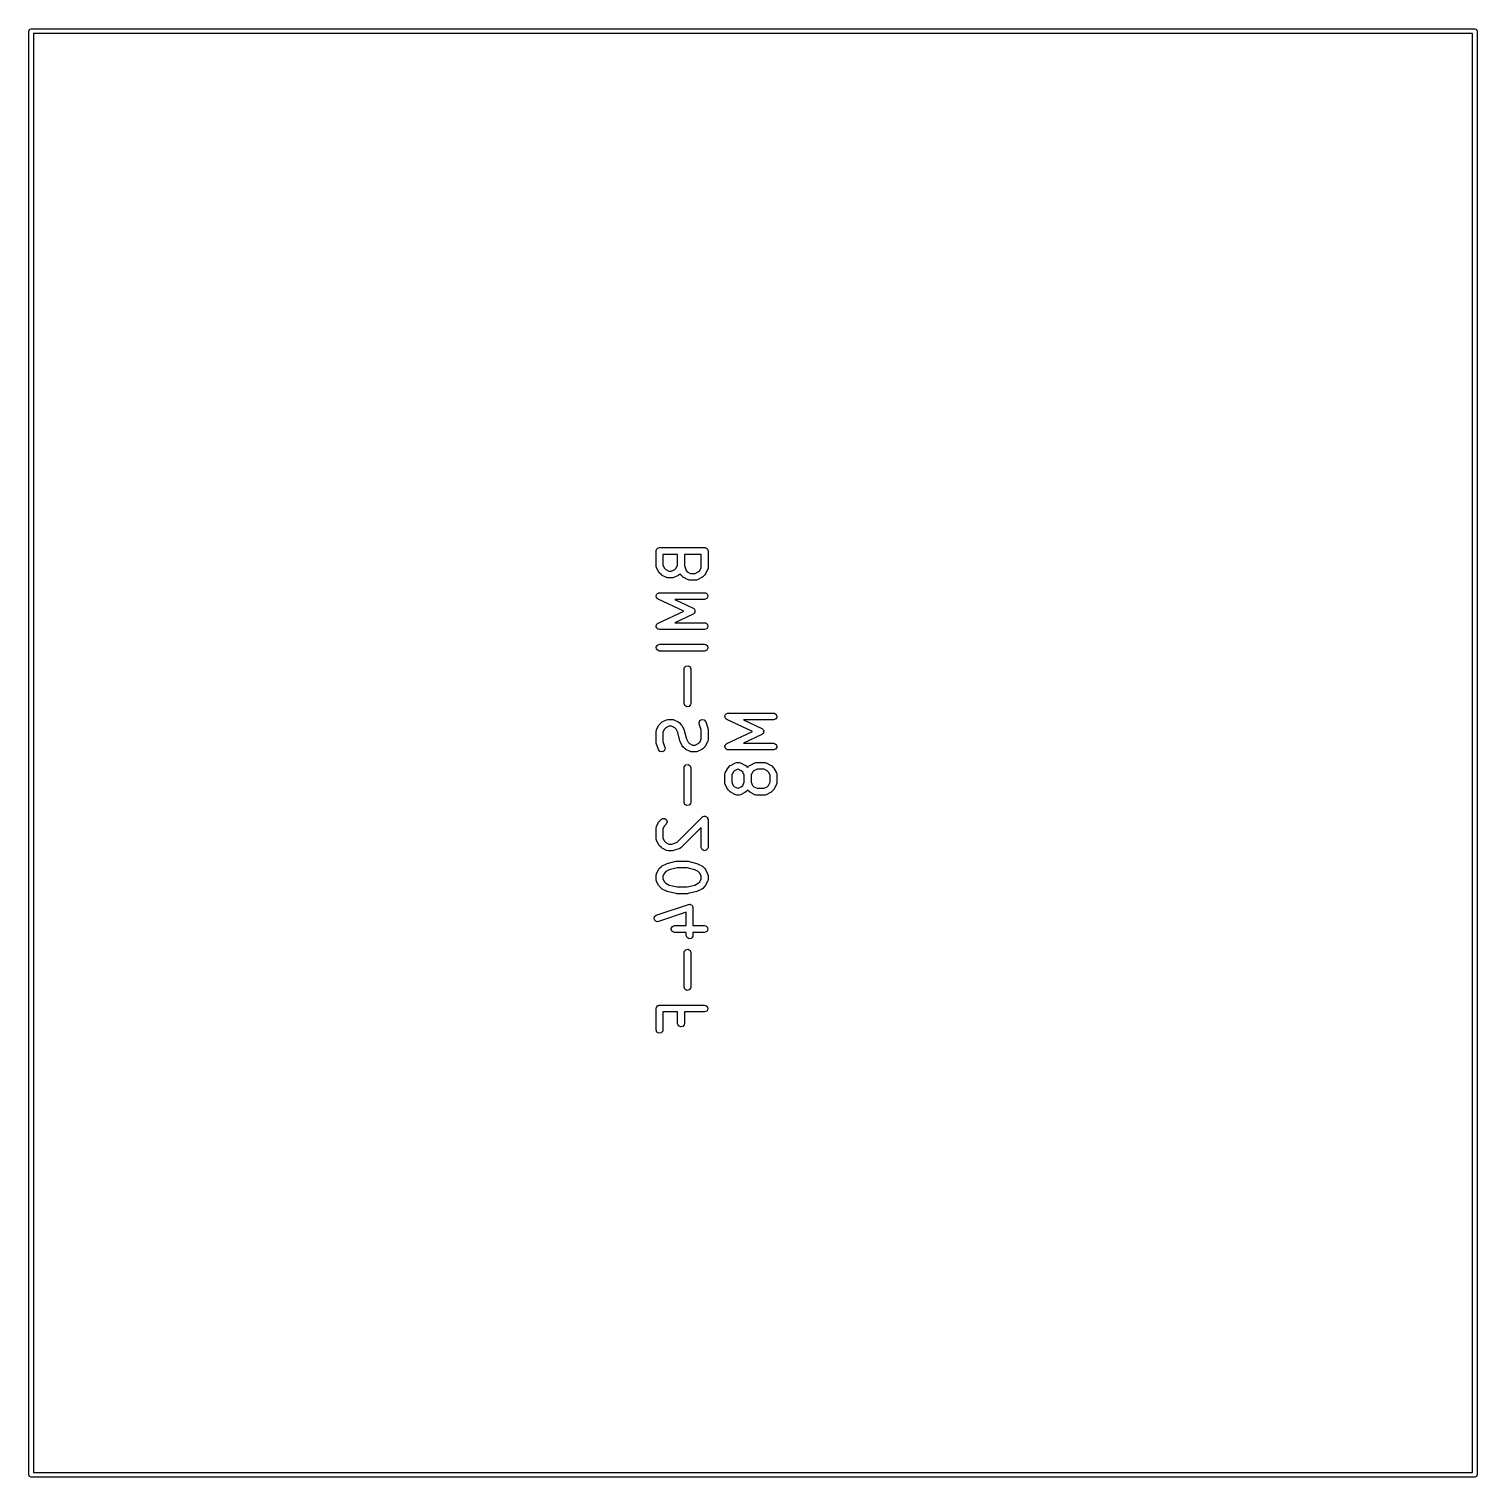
# Model space of a CAD drawing. Extents: x 1.66 to 3.38, y 0.29 to 2.87.
# Drawn here: x 1.899 to 3.162, y 0.295 to 1.558 of the extents above; entities that cross this region are included whole.
import ezdxf

# ---------------------------------------------------------------- set-up
doc = ezdxf.new("R2010")
doc.units = 0
doc.header["$MEASUREMENT"] = 0
doc.layers.add('BLACK', color=7, linetype='CONTINUOUS')

msp = doc.modelspace()

# ---------------------------------------------------------------- linework, layer by layer
at = {"layer": 'BLACK', "linetype": 'CONTINUOUS'}
for p, q in [((1.89861, 1.55642), (1.89919, 1.55781)), ((1.89861, 0.296579), (1.89861, 1.55642)), ((1.89919, 1.55781), (1.90058, 1.55839)), ((1.90058, 1.55839), (3.16042, 1.55839)), ((1.90255, 1.55445), (1.90255, 0.298547)), ((3.15845, 1.55445), (1.90255, 1.55445)), ((3.15845, 0.298547), (3.15845, 1.55445)), ((3.16042, 1.55839), (3.16181, 1.55781)), ((3.16181, 1.55781), (3.16239, 1.55642)), ((3.16239, 1.55642), (3.16239, 0.296579)), ((2.44596, 1.10283), (2.44603, 1.10321)), ((2.44596, 1.08971), (2.44596, 1.10283)), ((2.446, 1.10334), (2.44607, 1.10346)), ((2.44603, 1.10321), (2.446, 1.10334)), ((2.44607, 1.10346), (2.44614, 1.10384)), ((2.44614, 1.10384), (2.44663, 1.10443)), ((2.44663, 1.10443), (2.44701, 1.10509)), ((2.44701, 1.10509), (2.44726, 1.10518)), ((2.44726, 1.10518), (2.44744, 1.10539)), ((2.44744, 1.10539), (2.44819, 1.10552)), ((2.44819, 1.10552), (2.44891, 1.10578)), ((2.44891, 1.10578), (2.48828, 1.10578)), ((2.45187, 1.09988), (2.45187, 1.0904)), ((2.46471, 1.09988), (2.45187, 1.09988)), ((2.46471, 1.0904), (2.46471, 1.09988)), ((2.47061, 1.09988), (2.47061, 1.09019)), ((2.48533, 1.09988), (2.47061, 1.09988)), ((2.48533, 1.08853), (2.48533, 1.09988)), ((2.48828, 1.10578), (2.48867, 1.10572)), ((2.48867, 1.10572), (2.4888, 1.10574)), ((2.4888, 1.10574), (2.48891, 1.10567)), ((2.48891, 1.10567), (2.48929, 1.10561)), ((2.48929, 1.10561), (2.48988, 1.10511)), ((2.48988, 1.10511), (2.49054, 1.10473)), ((2.49054, 1.10473), (2.49064, 1.10448)), ((2.49064, 1.10448), (2.49084, 1.10431)), ((2.49084, 1.10431), (2.49097, 1.10355)), ((2.49097, 1.10355), (2.49124, 1.10283)), ((2.49124, 1.10283), (2.49124, 1.08783)), ((2.44602, 1.08954), (2.44596, 1.08971)), ((2.44598, 1.08937), (2.44602, 1.08954)), ((2.44627, 1.08839), (2.44598, 1.08937)), ((2.44815, 1.08464), (2.44627, 1.08839)), ((2.45187, 1.0904), (2.45321, 1.08771)), ((2.45321, 1.08771), (2.45441, 1.08651)), ((2.46216, 1.08651), (2.46336, 1.08771)), ((2.46336, 1.08771), (2.46471, 1.0904)), ((2.47061, 1.09019), (2.47212, 1.08568)), ((2.48398, 1.08583), (2.48533, 1.08853)), ((2.49124, 1.08783), (2.49106, 1.08682)), ((2.44819, 1.08459), (2.44815, 1.08464)), ((2.4487, 1.08387), (2.44819, 1.08459)), ((2.45057, 1.082), (2.4487, 1.08387)), ((2.45063, 1.08197), (2.45057, 1.082)), ((2.45134, 1.08144), (2.45063, 1.08197)), ((2.45509, 1.07957), (2.45134, 1.08144)), ((2.45441, 1.08651), (2.45711, 1.08516)), ((2.45527, 1.07955), (2.45509, 1.07957)), ((2.4554, 1.07943), (2.45527, 1.07955)), ((2.45641, 1.07926), (2.4554, 1.07943)), ((2.46016, 1.07926), (2.45641, 1.07926)), ((2.45711, 1.08516), (2.45946, 1.08516)), ((2.45946, 1.08516), (2.46216, 1.08651)), ((2.46033, 1.07932), (2.46016, 1.07926)), ((2.4605, 1.07928), (2.46033, 1.07932)), ((2.46148, 1.07957), (2.4605, 1.07928)), ((2.46523, 1.08144), (2.46148, 1.07957)), ((2.46528, 1.08149), (2.46523, 1.08144)), ((2.466, 1.082), (2.46528, 1.08149)), ((2.46686, 1.08285), (2.466, 1.082)), ((2.46686, 1.08284), (2.46686, 1.08285)), ((2.46745, 1.082), (2.46686, 1.08284)), ((2.46932, 1.08012), (2.46745, 1.082)), ((2.46938, 1.08009), (2.46932, 1.08012)), ((2.47009, 1.07957), (2.46938, 1.08009)), ((2.47384, 1.07769), (2.47009, 1.07957)), ((2.47212, 1.08568), (2.47316, 1.08464)), ((2.47316, 1.08464), (2.47586, 1.08329)), ((2.47401, 1.07767), (2.47384, 1.07769)), ((2.47415, 1.07756), (2.47401, 1.07767)), ((2.47516, 1.07738), (2.47415, 1.07756)), ((2.48078, 1.07738), (2.47516, 1.07738)), ((2.47586, 1.08329), (2.48009, 1.08329)), ((2.48009, 1.08329), (2.48278, 1.08464)), ((2.48095, 1.07744), (2.48078, 1.07738)), ((2.48112, 1.0774), (2.48095, 1.07744)), ((2.4821, 1.07769), (2.48112, 1.0774)), ((2.48585, 1.07957), (2.4821, 1.07769)), ((2.48278, 1.08464), (2.48398, 1.08583)), ((2.4859, 1.07961), (2.48585, 1.07957)), ((2.48662, 1.08012), (2.4859, 1.07961)), ((2.4885, 1.082), (2.48662, 1.08012)), ((2.48852, 1.08205), (2.4885, 1.082)), ((2.48905, 1.08276), (2.48852, 1.08205)), ((2.49092, 1.08651), (2.48905, 1.08276)), ((2.49094, 1.08669), (2.49092, 1.08651)), ((2.49106, 1.08682), (2.49094, 1.08669)), ((2.44597, 1.0632), (2.44607, 1.06359)), ((2.44624, 1.06262), (2.44597, 1.0632)), ((2.446, 1.06397), (2.44633, 1.06453)), ((2.44607, 1.06359), (2.446, 1.06397)), ((2.44636, 1.06198), (2.44624, 1.06262)), ((2.44633, 1.06453), (2.44649, 1.06516)), ((2.44666, 1.06173), (2.44636, 1.06198)), ((2.44649, 1.06516), (2.44682, 1.06538)), ((2.44682, 1.06137), (2.44666, 1.06173)), ((2.44682, 1.06538), (2.44701, 1.06572)), ((2.44701, 1.06572), (2.44762, 1.06594)), ((2.44762, 1.06594), (2.44815, 1.06631)), ((2.44815, 1.06631), (2.44854, 1.06628)), ((2.44854, 1.06628), (2.44891, 1.06641)), ((2.44891, 1.06641), (2.48828, 1.06641)), ((2.48828, 1.06641), (2.48929, 1.06624)), ((2.48929, 1.06624), (2.49084, 1.06494)), ((2.49119, 1.06295), (2.49018, 1.0612)), ((2.49084, 1.06494), (2.49119, 1.06295)), ((2.44766, 1.06079), (2.44682, 1.06137)), ((2.47005, 1.05034), (2.44766, 1.06079)), ((2.44766, 1.03989), (2.47005, 1.05034)), ((2.48828, 1.06051), (2.46222, 1.06051)), ((2.46222, 1.06051), (2.47828, 1.05301)), ((2.47828, 1.05301), (2.4786, 1.05279)), ((2.4786, 1.05279), (2.47873, 1.05276)), ((2.47873, 1.05276), (2.4788, 1.05265)), ((2.4788, 1.05265), (2.47912, 1.05242)), ((2.47912, 1.05242), (2.47945, 1.05173)), ((2.47945, 1.05173), (2.47989, 1.0511)), ((2.47971, 1.04909), (2.47952, 1.0489)), ((2.47978, 1.04985), (2.47971, 1.04909)), ((2.47998, 1.05059), (2.47978, 1.04985)), ((2.47989, 1.0511), (2.47986, 1.05084)), ((2.47986, 1.05084), (2.47998, 1.05059)), ((2.49018, 1.0612), (2.48828, 1.06051)), ((2.446, 1.03773), (2.4462, 1.03807)), ((2.44612, 1.03709), (2.446, 1.03773)), ((2.44606, 1.03645), (2.44612, 1.03709)), ((2.44629, 1.03613), (2.44606, 1.03645)), ((2.4462, 1.03807), (2.44624, 1.03846)), ((2.44624, 1.03846), (2.44669, 1.03892)), ((2.44669, 1.03892), (2.44701, 1.03948)), ((2.44701, 1.03948), (2.44739, 1.03961)), ((2.44739, 1.03961), (2.44766, 1.03989)), ((2.47828, 1.04766), (2.46222, 1.04017)), ((2.46222, 1.04017), (2.48828, 1.04017)), ((2.47882, 1.0482), (2.47828, 1.04766)), ((2.47945, 1.04864), (2.47882, 1.0482)), ((2.47952, 1.0489), (2.47945, 1.04864)), ((2.48828, 1.04017), (2.48929, 1.03999)), ((2.48929, 1.03999), (2.49084, 1.03869)), ((2.49119, 1.0367), (2.49018, 1.03495)), ((2.49084, 1.03869), (2.49119, 1.0367)), ((2.44636, 1.03574), (2.44629, 1.03613)), ((2.44685, 1.03532), (2.44636, 1.03574)), ((2.44722, 1.03479), (2.44685, 1.03532)), ((2.4476, 1.03469), (2.44722, 1.03479)), ((2.4479, 1.03444), (2.4476, 1.03469)), ((2.44891, 1.03426), (2.4479, 1.03444)), ((2.48828, 1.03426), (2.44891, 1.03426)), ((2.49018, 1.03495), (2.48828, 1.03426)), ((2.446, 1.01898), (2.44701, 1.02073)), ((2.44636, 1.01699), (2.446, 1.01898)), ((2.4479, 1.01569), (2.44636, 1.01699)), ((2.44701, 1.02073), (2.44891, 1.02142)), ((2.44891, 1.01551), (2.4479, 1.01569)), ((2.44891, 1.02142), (2.48828, 1.02142)), ((2.48828, 1.01551), (2.44891, 1.01551)), ((2.48828, 1.02142), (2.48929, 1.02124)), ((2.49018, 1.0162), (2.48828, 1.01551)), ((2.48929, 1.02124), (2.49084, 1.01994)), ((2.49119, 1.01795), (2.49018, 1.0162)), ((2.49084, 1.01994), (2.49119, 1.01795)), ((2.47033, 0.999719), (2.47051, 1.00073)), ((2.47033, 0.969723), (2.47033, 0.999719)), ((2.47051, 1.00073), (2.47181, 1.00228)), ((2.47181, 1.00228), (2.4738, 1.00263)), ((2.4738, 1.00263), (2.47555, 1.00162)), ((2.47555, 1.00162), (2.47624, 0.999719)), ((2.47624, 0.999719), (2.47624, 0.969723)), ((2.47102, 0.967825), (2.47033, 0.969723)), ((2.47277, 0.966815), (2.47102, 0.967825)), ((2.47476, 0.967165), (2.47277, 0.966815)), ((2.47606, 0.968713), (2.47476, 0.967165)), ((2.47624, 0.969723), (2.47606, 0.968713)), ((2.50685, 0.960291), (2.50704, 0.960633)), ((2.50704, 0.960633), (2.50765, 0.960854)), ((2.50765, 0.960854), (2.50818, 0.961223)), ((2.50818, 0.961223), (2.50857, 0.961189)), ((2.50857, 0.961189), (2.50894, 0.961324)), ((2.50894, 0.961324), (2.54831, 0.961324)), ((2.54831, 0.961324), (2.54932, 0.961146)), ((2.54932, 0.961146), (2.55087, 0.959847)), ((2.44627, 0.946671), (2.44815, 0.950421)), ((2.44815, 0.950421), (2.44867, 0.95113)), ((2.44867, 0.95113), (2.4487, 0.951188)), ((2.4487, 0.951188), (2.45057, 0.953063)), ((2.45057, 0.953063), (2.4513, 0.953569)), ((2.4513, 0.953569), (2.45134, 0.953616)), ((2.45134, 0.953616), (2.45509, 0.955491)), ((2.45441, 0.948548), (2.45321, 0.947351)), ((2.45711, 0.949897), (2.45441, 0.948548)), ((2.45509, 0.955491), (2.45607, 0.955783)), ((2.45607, 0.955783), (2.45625, 0.955742)), ((2.45625, 0.955742), (2.45641, 0.955802)), ((2.45641, 0.955802), (2.46016, 0.955802)), ((2.45946, 0.949897), (2.45711, 0.949897)), ((2.46216, 0.948548), (2.45946, 0.949897)), ((2.46016, 0.955802), (2.46117, 0.955624)), ((2.46117, 0.955624), (2.46131, 0.955511)), ((2.46131, 0.955511), (2.46148, 0.955491)), ((2.46148, 0.955491), (2.46523, 0.953616)), ((2.46336, 0.947351), (2.46216, 0.948548)), ((2.46523, 0.953616), (2.46594, 0.95309)), ((2.46594, 0.95309), (2.466, 0.953063)), ((2.466, 0.953063), (2.46787, 0.951188)), ((2.46787, 0.951188), (2.46838, 0.950465)), ((2.46838, 0.950465), (2.46843, 0.950421)), ((2.46843, 0.950421), (2.4703, 0.946671)), ((2.48346, 0.95293), (2.4842, 0.954809)), ((2.48361, 0.951916), (2.48346, 0.95293)), ((2.48533, 0.946746), (2.48361, 0.951916)), ((2.4842, 0.954809), (2.48597, 0.95577)), ((2.48597, 0.95577), (2.48795, 0.955365)), ((2.48795, 0.955365), (2.48921, 0.953783)), ((2.48921, 0.953783), (2.49108, 0.948159)), ((2.49108, 0.948159), (2.49121, 0.947286)), ((2.506, 0.958114), (2.5061, 0.958495)), ((2.50627, 0.95753), (2.506, 0.958114)), ((2.50603, 0.958884), (2.50635, 0.959442)), ((2.5061, 0.958495), (2.50603, 0.958884)), ((2.50638, 0.956895), (2.50627, 0.95753)), ((2.50635, 0.959442), (2.50652, 0.960065)), ((2.50669, 0.956641), (2.50638, 0.956895)), ((2.50652, 0.960065), (2.50685, 0.960291)), ((2.50685, 0.956284), (2.50669, 0.956641)), ((2.50769, 0.955695), (2.50685, 0.956284)), ((2.53008, 0.945248), (2.50769, 0.955695)), ((2.54831, 0.955418), (2.52225, 0.955418)), ((2.52225, 0.955418), (2.53831, 0.947923)), ((2.53831, 0.947923), (2.53863, 0.947701)), ((2.55021, 0.956109), (2.54831, 0.955418)), ((2.55122, 0.957858), (2.55021, 0.956109)), ((2.55087, 0.959847), (2.55122, 0.957858)), ((2.44596, 0.945351), (2.44614, 0.94636)), ((2.44596, 0.935977), (2.44596, 0.945351)), ((2.44598, 0.935916), (2.44596, 0.935977)), ((2.44611, 0.935043), (2.44598, 0.935916)), ((2.44614, 0.94636), (2.44625, 0.946496)), ((2.44625, 0.946496), (2.44627, 0.946671)), ((2.45321, 0.947351), (2.45187, 0.944653)), ((2.45187, 0.944653), (2.45187, 0.936456)), ((2.45187, 0.936456), (2.45359, 0.931286)), ((2.46487, 0.94432), (2.46336, 0.947351)), ((2.46667, 0.937135), (2.46487, 0.94432)), ((2.46675, 0.937019), (2.46667, 0.937135)), ((2.46689, 0.936531), (2.46675, 0.937019)), ((2.46877, 0.932781), (2.46689, 0.936531)), ((2.4703, 0.946671), (2.47045, 0.946183)), ((2.47045, 0.946183), (2.47052, 0.946067)), ((2.47052, 0.946067), (2.47232, 0.938882)), ((2.47232, 0.938882), (2.47384, 0.935851)), ((2.47384, 0.935851), (2.47503, 0.934654)), ((2.48278, 0.934654), (2.48398, 0.935851)), ((2.48398, 0.935851), (2.48533, 0.938549)), ((2.48533, 0.938549), (2.48533, 0.946746)), ((2.49092, 0.936531), (2.48905, 0.932781)), ((2.49094, 0.936706), (2.49092, 0.936531)), ((2.49106, 0.936842), (2.49094, 0.936706)), ((2.49124, 0.937851), (2.49106, 0.936842)), ((2.49121, 0.947286), (2.49124, 0.947225)), ((2.49124, 0.947225), (2.49124, 0.937851)), ((2.50769, 0.9348), (2.53008, 0.945248)), ((2.53831, 0.942572), (2.52225, 0.935077)), ((2.53885, 0.943114), (2.53831, 0.942572)), ((2.53863, 0.947701), (2.53875, 0.947667)), ((2.53875, 0.947667), (2.53883, 0.947559)), ((2.53883, 0.947559), (2.53915, 0.947335)), ((2.53948, 0.943553), (2.53885, 0.943114)), ((2.53915, 0.947335), (2.53947, 0.94664)), ((2.53947, 0.94664), (2.53991, 0.946013)), ((2.53955, 0.943811), (2.53948, 0.943553)), ((2.53974, 0.944001), (2.53955, 0.943811)), ((2.5398, 0.944764), (2.53974, 0.944001)), ((2.54, 0.945504), (2.5398, 0.944764)), ((2.53991, 0.946013), (2.53989, 0.945746)), ((2.53989, 0.945746), (2.54, 0.945504)), ((2.44799, 0.929419), (2.44611, 0.935043)), ((2.44924, 0.927837), (2.44799, 0.929419)), ((2.45122, 0.927432), (2.44924, 0.927837)), ((2.453, 0.928393), (2.45122, 0.927432)), ((2.45374, 0.930272), (2.453, 0.928393)), ((2.45359, 0.931286), (2.45374, 0.930272)), ((2.46882, 0.932737), (2.46877, 0.932781)), ((2.46932, 0.932014), (2.46882, 0.932737)), ((2.4712, 0.930139), (2.46932, 0.932014)), ((2.47125, 0.930112), (2.4712, 0.930139)), ((2.47196, 0.929586), (2.47125, 0.930112)), ((2.47571, 0.927711), (2.47196, 0.929586)), ((2.47503, 0.934654), (2.47773, 0.933305)), ((2.47589, 0.927691), (2.47571, 0.927711)), ((2.47602, 0.927578), (2.47589, 0.927691)), ((2.47703, 0.9274), (2.47602, 0.927578)), ((2.48078, 0.9274), (2.47703, 0.9274)), ((2.47773, 0.933305), (2.48009, 0.933305)), ((2.48009, 0.933305), (2.48278, 0.934654)), ((2.48095, 0.92746), (2.48078, 0.9274)), ((2.48112, 0.927419), (2.48095, 0.92746)), ((2.4821, 0.927711), (2.48112, 0.927419)), ((2.48585, 0.929586), (2.4821, 0.927711)), ((2.4859, 0.929633), (2.48585, 0.929586)), ((2.48662, 0.930139), (2.4859, 0.929633)), ((2.4885, 0.932014), (2.48662, 0.930139)), ((2.48852, 0.932072), (2.4885, 0.932014)), ((2.48905, 0.932781), (2.48852, 0.932072)), ((2.50603, 0.932637), (2.50623, 0.932979)), ((2.50614, 0.932002), (2.50603, 0.932637)), ((2.50609, 0.931359), (2.50614, 0.932002)), ((2.50631, 0.931036), (2.50609, 0.931359)), ((2.50623, 0.932979), (2.50626, 0.933371)), ((2.50626, 0.933371), (2.50672, 0.933828)), ((2.50638, 0.930648), (2.50631, 0.931036)), ((2.50688, 0.930233), (2.50638, 0.930648)), ((2.50672, 0.933828), (2.50704, 0.934386)), ((2.50725, 0.929705), (2.50688, 0.930233)), ((2.50704, 0.934386), (2.50741, 0.934521)), ((2.50763, 0.929603), (2.50725, 0.929705)), ((2.50741, 0.934521), (2.50769, 0.9348)), ((2.50793, 0.92935), (2.50763, 0.929603)), ((2.50894, 0.929172), (2.50793, 0.92935)), ((2.54831, 0.929172), (2.50894, 0.929172)), ((2.52225, 0.935077), (2.54831, 0.935077)), ((2.54831, 0.935077), (2.54932, 0.934899)), ((2.55021, 0.929862), (2.54831, 0.929172)), ((2.54932, 0.934899), (2.55087, 0.933601)), ((2.55122, 0.931612), (2.55021, 0.929862)), ((2.55087, 0.933601), (2.55122, 0.931612)), ((2.47033, 0.91348), (2.47051, 0.914489)), ((2.47033, 0.883483), (2.47033, 0.91348)), ((2.47051, 0.914489), (2.47181, 0.916037)), ((2.47181, 0.916037), (2.4738, 0.916387)), ((2.4738, 0.916387), (2.47555, 0.915378)), ((2.47555, 0.915378), (2.47624, 0.91348)), ((2.47624, 0.91348), (2.47624, 0.883483)), ((2.5063, 0.909073), (2.50817, 0.912822)), ((2.50817, 0.912822), (2.5087, 0.913531)), ((2.5087, 0.913531), (2.50873, 0.91359)), ((2.50873, 0.91359), (2.5106, 0.915465)), ((2.5106, 0.915465), (2.51132, 0.915971)), ((2.51132, 0.915971), (2.51137, 0.916018)), ((2.51137, 0.916018), (2.51512, 0.917892)), ((2.51444, 0.91095), (2.51324, 0.909753)), ((2.51714, 0.912299), (2.51444, 0.91095)), ((2.51512, 0.917892), (2.5161, 0.918185)), ((2.5161, 0.918185), (2.51627, 0.918144)), ((2.51627, 0.918144), (2.51644, 0.918204)), ((2.51644, 0.918204), (2.51831, 0.918204)), ((2.51762, 0.912299), (2.51714, 0.912299)), ((2.52031, 0.91095), (2.51762, 0.912299)), ((2.51831, 0.918204), (2.51932, 0.918026)), ((2.51932, 0.918026), (2.51946, 0.917913)), ((2.51946, 0.917913), (2.51963, 0.917892)), ((2.51963, 0.917892), (2.52338, 0.916018)), ((2.52151, 0.909753), (2.52031, 0.91095)), ((2.52338, 0.916018), (2.52409, 0.915492)), ((2.52409, 0.915492), (2.52415, 0.915465)), ((2.52415, 0.915465), (2.52581, 0.913803)), ((2.52581, 0.913803), (2.52747, 0.915465)), ((2.52747, 0.915465), (2.5282, 0.915971)), ((2.5282, 0.915971), (2.52824, 0.916018)), ((2.52824, 0.916018), (2.53199, 0.917892)), ((2.53131, 0.91095), (2.53011, 0.909753)), ((2.53401, 0.912299), (2.53131, 0.91095)), ((2.53199, 0.917892), (2.53297, 0.918185)), ((2.53297, 0.918185), (2.53315, 0.918144)), ((2.53315, 0.918144), (2.53331, 0.918204)), ((2.53331, 0.918204), (2.54081, 0.918204)), ((2.54011, 0.912299), (2.53401, 0.912299)), ((2.54281, 0.91095), (2.54011, 0.912299)), ((2.54081, 0.918204), (2.54182, 0.918026)), ((2.54182, 0.918026), (2.54196, 0.917913)), ((2.54196, 0.917913), (2.54213, 0.917892)), ((2.54213, 0.917892), (2.54588, 0.916018)), ((2.54401, 0.909753), (2.54281, 0.91095)), ((2.54588, 0.916018), (2.54659, 0.915492)), ((2.54659, 0.915492), (2.54665, 0.915465)), ((2.54665, 0.915465), (2.54852, 0.91359)), ((2.54852, 0.91359), (2.54903, 0.912867)), ((2.54903, 0.912867), (2.54908, 0.912822)), ((2.54908, 0.912822), (2.55095, 0.909073)), ((2.50599, 0.907752), (2.50617, 0.908762)), ((2.50599, 0.900253), (2.50599, 0.907752)), ((2.50605, 0.900087), (2.50599, 0.900253)), ((2.50601, 0.899916), (2.50605, 0.900087)), ((2.5063, 0.898933), (2.50601, 0.899916)), ((2.50617, 0.908762), (2.50628, 0.908897)), ((2.50628, 0.908897), (2.5063, 0.909073)), ((2.50817, 0.895183), (2.5063, 0.898933)), ((2.51324, 0.909753), (2.51189, 0.907055)), ((2.51189, 0.907055), (2.51189, 0.90095)), ((2.51189, 0.90095), (2.51324, 0.898253)), ((2.51324, 0.898253), (2.51444, 0.897056)), ((2.52031, 0.897056), (2.52151, 0.898253)), ((2.52286, 0.907055), (2.52151, 0.909753)), ((2.52151, 0.898253), (2.52286, 0.90095)), ((2.52286, 0.90095), (2.52286, 0.907055)), ((2.53011, 0.909753), (2.52877, 0.907055)), ((2.52877, 0.907055), (2.52877, 0.90095)), ((2.52877, 0.90095), (2.53011, 0.898253)), ((2.53011, 0.898253), (2.53131, 0.897056)), ((2.54281, 0.897056), (2.54401, 0.898253)), ((2.54536, 0.907055), (2.54401, 0.909753)), ((2.54401, 0.898253), (2.54536, 0.90095)), ((2.54536, 0.90095), (2.54536, 0.907055)), ((2.55095, 0.898933), (2.54908, 0.895183)), ((2.55095, 0.909073), (2.55124, 0.90809)), ((2.55097, 0.899108), (2.55095, 0.898933)), ((2.55108, 0.899243), (2.55097, 0.899108)), ((2.55126, 0.900253), (2.55108, 0.899243)), ((2.55124, 0.90809), (2.5512, 0.907918)), ((2.5512, 0.907918), (2.55126, 0.907752)), ((2.55126, 0.907752), (2.55126, 0.900253)), ((2.50822, 0.895139), (2.50817, 0.895183)), ((2.50873, 0.894416), (2.50822, 0.895139)), ((2.5106, 0.892541), (2.50873, 0.894416)), ((2.51066, 0.892514), (2.5106, 0.892541)), ((2.51137, 0.891988), (2.51066, 0.892514)), ((2.51512, 0.890113), (2.51137, 0.891988)), ((2.51444, 0.897056), (2.51714, 0.895707)), ((2.51529, 0.890093), (2.51512, 0.890113)), ((2.51543, 0.88998), (2.51529, 0.890093)), ((2.51644, 0.889801), (2.51543, 0.88998)), ((2.51831, 0.889801), (2.51644, 0.889801)), ((2.51714, 0.895707), (2.51762, 0.895707)), ((2.51762, 0.895707), (2.52031, 0.897056)), ((2.51848, 0.889862), (2.51831, 0.889801)), ((2.51865, 0.889821), (2.51848, 0.889862)), ((2.51963, 0.890113), (2.51865, 0.889821)), ((2.52338, 0.891988), (2.51963, 0.890113)), ((2.52343, 0.892035), (2.52338, 0.891988)), ((2.52415, 0.892541), (2.52343, 0.892035)), ((2.52581, 0.894203), (2.52415, 0.892541)), ((2.52747, 0.892541), (2.52581, 0.894203)), ((2.52753, 0.892514), (2.52747, 0.892541)), ((2.52824, 0.891988), (2.52753, 0.892514)), ((2.53199, 0.890113), (2.52824, 0.891988)), ((2.53131, 0.897056), (2.53401, 0.895707)), ((2.53217, 0.890093), (2.53199, 0.890113)), ((2.5323, 0.88998), (2.53217, 0.890093)), ((2.53331, 0.889801), (2.5323, 0.88998)), ((2.54081, 0.889801), (2.53331, 0.889801)), ((2.53401, 0.895707), (2.54011, 0.895707)), ((2.54011, 0.895707), (2.54281, 0.897056)), ((2.54098, 0.889862), (2.54081, 0.889801)), ((2.54115, 0.889821), (2.54098, 0.889862)), ((2.54213, 0.890113), (2.54115, 0.889821)), ((2.54588, 0.891988), (2.54213, 0.890113)), ((2.54593, 0.892035), (2.54588, 0.891988)), ((2.54665, 0.892541), (2.54593, 0.892035)), ((2.54852, 0.894416), (2.54665, 0.892541)), ((2.54855, 0.894474), (2.54852, 0.894416)), ((2.54908, 0.895183), (2.54855, 0.894474)), ((2.47102, 0.881585), (2.47033, 0.883483)), ((2.47277, 0.880575), (2.47102, 0.881585)), ((2.47476, 0.880926), (2.47277, 0.880575)), ((2.47606, 0.882473), (2.47476, 0.880926)), ((2.47624, 0.883483), (2.47606, 0.882473)), ((2.44596, 0.860986), (2.44614, 0.861996)), ((2.44596, 0.851612), (2.44596, 0.860986)), ((2.44614, 0.861996), (2.44625, 0.862131)), ((2.44625, 0.862131), (2.44627, 0.862307)), ((2.44627, 0.862307), (2.44815, 0.866056)), ((2.44815, 0.866056), (2.44867, 0.866765)), ((2.44867, 0.866765), (2.4487, 0.866824)), ((2.4487, 0.866824), (2.45057, 0.868698)), ((2.45057, 0.868698), (2.45141, 0.869286)), ((2.45141, 0.869286), (2.45343, 0.869463)), ((2.45321, 0.862987), (2.45187, 0.860289)), ((2.45187, 0.860289), (2.45187, 0.852309)), ((2.45475, 0.864522), (2.45321, 0.862987)), ((2.45343, 0.869463), (2.45508, 0.868304)), ((2.4556, 0.866353), (2.45475, 0.864522)), ((2.45508, 0.868304), (2.4556, 0.866353)), ((2.46419, 0.848569), (2.48619, 0.870573)), ((2.48533, 0.861357), (2.46787, 0.8439)), ((2.48533, 0.844113), (2.48533, 0.861357)), ((2.48619, 0.870573), (2.48672, 0.870943)), ((2.48672, 0.870943), (2.48681, 0.871042)), ((2.48681, 0.871042), (2.48688, 0.871056)), ((2.48688, 0.871056), (2.48703, 0.871161)), ((2.48703, 0.871161), (2.48792, 0.871239)), ((2.48792, 0.871239), (2.4888, 0.871393)), ((2.4888, 0.871393), (2.48891, 0.871326)), ((2.48891, 0.871326), (2.48905, 0.871337)), ((2.48905, 0.871337), (2.48977, 0.870828)), ((2.48977, 0.870828), (2.49054, 0.870383)), ((2.49054, 0.870383), (2.49059, 0.870256)), ((2.49059, 0.870256), (2.4907, 0.870179)), ((2.4907, 0.870179), (2.49093, 0.86932)), ((2.49093, 0.86932), (2.49124, 0.868485)), ((2.49124, 0.868485), (2.49124, 0.844113)), ((2.44602, 0.851446), (2.44596, 0.851612)), ((2.44598, 0.851275), (2.44602, 0.851446)), ((2.44627, 0.850292), (2.44598, 0.851275)), ((2.44815, 0.846542), (2.44627, 0.850292)), ((2.45187, 0.852309), (2.45321, 0.849612)), ((2.45321, 0.849612), (2.45441, 0.848415)), ((2.45441, 0.848415), (2.45711, 0.847066)), ((2.45711, 0.847066), (2.45968, 0.847066)), ((2.45968, 0.847066), (2.46419, 0.848569)), ((2.44819, 0.846498), (2.44815, 0.846542)), ((2.4487, 0.845775), (2.44819, 0.846498)), ((2.45057, 0.8439), (2.4487, 0.845775)), ((2.45063, 0.843873), (2.45057, 0.8439)), ((2.45134, 0.843347), (2.45063, 0.843873)), ((2.45509, 0.841472), (2.45134, 0.843347)), ((2.45527, 0.841452), (2.45509, 0.841472)), ((2.4554, 0.841339), (2.45527, 0.841452)), ((2.45641, 0.84116), (2.4554, 0.841339)), ((2.46016, 0.84116), (2.45641, 0.84116)), ((2.46022, 0.841183), (2.46016, 0.84116)), ((2.46109, 0.841312), (2.46022, 0.841183)), ((2.46672, 0.843187), (2.46109, 0.841312)), ((2.46686, 0.843296), (2.46672, 0.843187)), ((2.46703, 0.843312), (2.46686, 0.843296)), ((2.46787, 0.8439), (2.46703, 0.843312)), ((2.48602, 0.842215), (2.48533, 0.844113)), ((2.48777, 0.841205), (2.48602, 0.842215)), ((2.48976, 0.841556), (2.48777, 0.841205)), ((2.49106, 0.843103), (2.48976, 0.841556)), ((2.49124, 0.844113), (2.49106, 0.843103)), ((2.44627, 0.821062), (2.44815, 0.824811)), ((2.44815, 0.824811), (2.44867, 0.82552)), ((2.44867, 0.82552), (2.4487, 0.825579)), ((2.4487, 0.825579), (2.45057, 0.827453)), ((2.45057, 0.827453), (2.4513, 0.82796)), ((2.4513, 0.82796), (2.45134, 0.828007)), ((2.45134, 0.828007), (2.45509, 0.829881)), ((2.45321, 0.821742), (2.45187, 0.819044)), ((2.45441, 0.822939), (2.45321, 0.821742)), ((2.45744, 0.824454), (2.45441, 0.822939)), ((2.45509, 0.829881), (2.45558, 0.830027)), ((2.45558, 0.830027), (2.4557, 0.830105)), ((2.4557, 0.830105), (2.46319, 0.83198)), ((2.46427, 0.826162), (2.45744, 0.824454)), ((2.46319, 0.83198), (2.46378, 0.832021)), ((2.46378, 0.832021), (2.46391, 0.832068)), ((2.46391, 0.832068), (2.47328, 0.832068)), ((2.47292, 0.826162), (2.46427, 0.826162)), ((2.47975, 0.824454), (2.47292, 0.826162)), ((2.47328, 0.832068), (2.47386, 0.831966)), ((2.47386, 0.831966), (2.474, 0.83198)), ((2.474, 0.83198), (2.4815, 0.830105)), ((2.48278, 0.822939), (2.47975, 0.824454)), ((2.4815, 0.830105), (2.48197, 0.829897)), ((2.48197, 0.829897), (2.4821, 0.829881)), ((2.4821, 0.829881), (2.48585, 0.828007)), ((2.48398, 0.821742), (2.48278, 0.822939)), ((2.48533, 0.819044), (2.48398, 0.821742)), ((2.48585, 0.828007), (2.48656, 0.827481)), ((2.48656, 0.827481), (2.48662, 0.827453)), ((2.48662, 0.827453), (2.4885, 0.825579)), ((2.4885, 0.825579), (2.489, 0.824856)), ((2.489, 0.824856), (2.48905, 0.824811)), ((2.48905, 0.824811), (2.49092, 0.821062)), ((2.44596, 0.819741), (2.44614, 0.820751)), ((2.44596, 0.815992), (2.44596, 0.819741)), ((2.44602, 0.815826), (2.44596, 0.815992)), ((2.44598, 0.815654), (2.44602, 0.815826)), ((2.44627, 0.814671), (2.44598, 0.815654)), ((2.44614, 0.820751), (2.44625, 0.820886)), ((2.44625, 0.820886), (2.44627, 0.821062)), ((2.44815, 0.810922), (2.44627, 0.814671)), ((2.44819, 0.810877), (2.44815, 0.810922)), ((2.4487, 0.810154), (2.44819, 0.810877)), ((2.45057, 0.80828), (2.4487, 0.810154)), ((2.45187, 0.819044), (2.45187, 0.816689)), ((2.45187, 0.816689), (2.45321, 0.813991)), ((2.45321, 0.813991), (2.45441, 0.812794)), ((2.45441, 0.812794), (2.45744, 0.811279)), ((2.45744, 0.811279), (2.46427, 0.809571)), ((2.46427, 0.809571), (2.47292, 0.809571)), ((2.47292, 0.809571), (2.47975, 0.811279)), ((2.47975, 0.811279), (2.48278, 0.812794)), ((2.48278, 0.812794), (2.48398, 0.813991)), ((2.48398, 0.813991), (2.48533, 0.816689)), ((2.48533, 0.816689), (2.48533, 0.819044)), ((2.4885, 0.810154), (2.48662, 0.80828)), ((2.48852, 0.810213), (2.4885, 0.810154)), ((2.48905, 0.810922), (2.48852, 0.810213)), ((2.49092, 0.814671), (2.48905, 0.810922)), ((2.49092, 0.821062), (2.49122, 0.820079)), ((2.49094, 0.814847), (2.49092, 0.814671)), ((2.49106, 0.814982), (2.49094, 0.814847)), ((2.49124, 0.815992), (2.49106, 0.814982)), ((2.49122, 0.820079), (2.49118, 0.819907)), ((2.49118, 0.819907), (2.49124, 0.819741)), ((2.49124, 0.819741), (2.49124, 0.815992)), ((2.45063, 0.808252), (2.45057, 0.80828)), ((2.45134, 0.807726), (2.45063, 0.808252)), ((2.45509, 0.805852), (2.45134, 0.807726)), ((2.45523, 0.805836), (2.45509, 0.805852)), ((2.4557, 0.805628), (2.45523, 0.805836)), ((2.46319, 0.803753), (2.4557, 0.805628)), ((2.46333, 0.803767), (2.46319, 0.803753)), ((2.46391, 0.803665), (2.46333, 0.803767)), ((2.47328, 0.803665), (2.46391, 0.803665)), ((2.47341, 0.803712), (2.47328, 0.803665)), ((2.474, 0.803753), (2.47341, 0.803712)), ((2.4815, 0.805628), (2.474, 0.803753)), ((2.48162, 0.805706), (2.4815, 0.805628)), ((2.4821, 0.805852), (2.48162, 0.805706)), ((2.48585, 0.807726), (2.4821, 0.805852)), ((2.4859, 0.807773), (2.48585, 0.807726)), ((2.48662, 0.80828), (2.4859, 0.807773)), ((2.44412, 0.781813), (2.44452, 0.783792)), ((2.44452, 0.783792), (2.4461, 0.785047)), ((2.4461, 0.785047), (2.47423, 0.794421)), ((2.47221, 0.787523), (2.44797, 0.779445)), ((2.47221, 0.775825), (2.47221, 0.787523)), ((2.47423, 0.794421), (2.47524, 0.794571)), ((2.47524, 0.794571), (2.47545, 0.794488)), ((2.47545, 0.794488), (2.47567, 0.794528)), ((2.47567, 0.794528), (2.47637, 0.794125)), ((2.47637, 0.794125), (2.47712, 0.793829)), ((2.47712, 0.793829), (2.47723, 0.793631)), ((2.47723, 0.793631), (2.47742, 0.793518)), ((2.47742, 0.793518), (2.4777, 0.792761)), ((2.4777, 0.792761), (2.47808, 0.792053)), ((2.47808, 0.792053), (2.47803, 0.791832)), ((2.47803, 0.791832), (2.47811, 0.79162)), ((2.47811, 0.79162), (2.47811, 0.775825)), ((2.44508, 0.780037), (2.44412, 0.781813)), ((2.44696, 0.779294), (2.44508, 0.780037)), ((2.44797, 0.779445), (2.44696, 0.779294)), ((2.45913, 0.773385), (2.46014, 0.775134)), ((2.45948, 0.771396), (2.45913, 0.773385)), ((2.46103, 0.770097), (2.45948, 0.771396)), ((2.46014, 0.775134), (2.46204, 0.775825)), ((2.46204, 0.775825), (2.47221, 0.775825)), ((2.47811, 0.775825), (2.48828, 0.775825)), ((2.48828, 0.775825), (2.48929, 0.775647)), ((2.48929, 0.775647), (2.49084, 0.774349)), ((2.49119, 0.772359), (2.49018, 0.77061)), ((2.49084, 0.774349), (2.49119, 0.772359)), ((2.46204, 0.769919), (2.46103, 0.770097)), ((2.47221, 0.769919), (2.46204, 0.769919)), ((2.47221, 0.767248), (2.47221, 0.769919)), ((2.4729, 0.76535), (2.47221, 0.767248)), ((2.47465, 0.76434), (2.4729, 0.76535)), ((2.47664, 0.764691), (2.47465, 0.76434)), ((2.47793, 0.766238), (2.47664, 0.764691)), ((2.47811, 0.767248), (2.47793, 0.766238)), ((2.48828, 0.769919), (2.47811, 0.769919)), ((2.47811, 0.769919), (2.47811, 0.767248)), ((2.49018, 0.77061), (2.48828, 0.769919)), ((2.47033, 0.75225), (2.47051, 0.75326)), ((2.47033, 0.722253), (2.47033, 0.75225)), ((2.47051, 0.75326), (2.47181, 0.754807)), ((2.47181, 0.754807), (2.4738, 0.755158)), ((2.4738, 0.755158), (2.47555, 0.754148)), ((2.47555, 0.754148), (2.47624, 0.75225)), ((2.47624, 0.75225), (2.47624, 0.722253)), ((2.47102, 0.720355), (2.47033, 0.722253)), ((2.47277, 0.719346), (2.47102, 0.720355)), ((2.47606, 0.721244), (2.47476, 0.719696)), ((2.47624, 0.722253), (2.47606, 0.721244)), ((2.47476, 0.719696), (2.47277, 0.719346)), ((2.44596, 0.703506), (2.44603, 0.703889)), ((2.44596, 0.684758), (2.44596, 0.703506)), ((2.446, 0.704019), (2.44607, 0.704132)), ((2.44603, 0.703889), (2.446, 0.704019)), ((2.44607, 0.704132), (2.44614, 0.704516)), ((2.44614, 0.704516), (2.44663, 0.705103)), ((2.44663, 0.705103), (2.44701, 0.705768)), ((2.44701, 0.705768), (2.44726, 0.705859)), ((2.44726, 0.705859), (2.44744, 0.706063)), ((2.44744, 0.706063), (2.44819, 0.706196)), ((2.44819, 0.706196), (2.44891, 0.706459)), ((2.44891, 0.706459), (2.48828, 0.706459)), ((2.46471, 0.700553), (2.45187, 0.700553)), ((2.45187, 0.700553), (2.45187, 0.684758)), ((2.46471, 0.690382), (2.46471, 0.700553)), ((2.48828, 0.700553), (2.47061, 0.700553)), ((2.47061, 0.700553), (2.47061, 0.690382)), ((2.48828, 0.706459), (2.48929, 0.70628)), ((2.49018, 0.701244), (2.48828, 0.700553)), ((2.48929, 0.70628), (2.49084, 0.704982)), ((2.49119, 0.702993), (2.49018, 0.701244)), ((2.49084, 0.704982), (2.49119, 0.702993)), ((2.44665, 0.68286), (2.44596, 0.684758)), ((2.4484, 0.68185), (2.44665, 0.68286)), ((2.45169, 0.683748), (2.45039, 0.682201)), ((2.45187, 0.684758), (2.45169, 0.683748)), ((2.4654, 0.688484), (2.46471, 0.690382)), ((2.46715, 0.687475), (2.4654, 0.688484)), ((2.46914, 0.687825), (2.46715, 0.687475)), ((2.47043, 0.689373), (2.46914, 0.687825)), ((2.47061, 0.690382), (2.47043, 0.689373)), ((2.45039, 0.682201), (2.4484, 0.68185)), ((1.89919, 0.295187), (1.89861, 0.296579)), ((1.90058, 0.29461), (1.89919, 0.295187)), ((3.16042, 0.29461), (1.90058, 0.29461)), ((1.90255, 0.298547), (3.15845, 0.298547)), ((3.16181, 0.295187), (3.16042, 0.29461)), ((3.16239, 0.296579), (3.16181, 0.295187))]:
    msp.add_line(p, q, dxfattribs=at)

doc.saveas('drawing.dxf')
